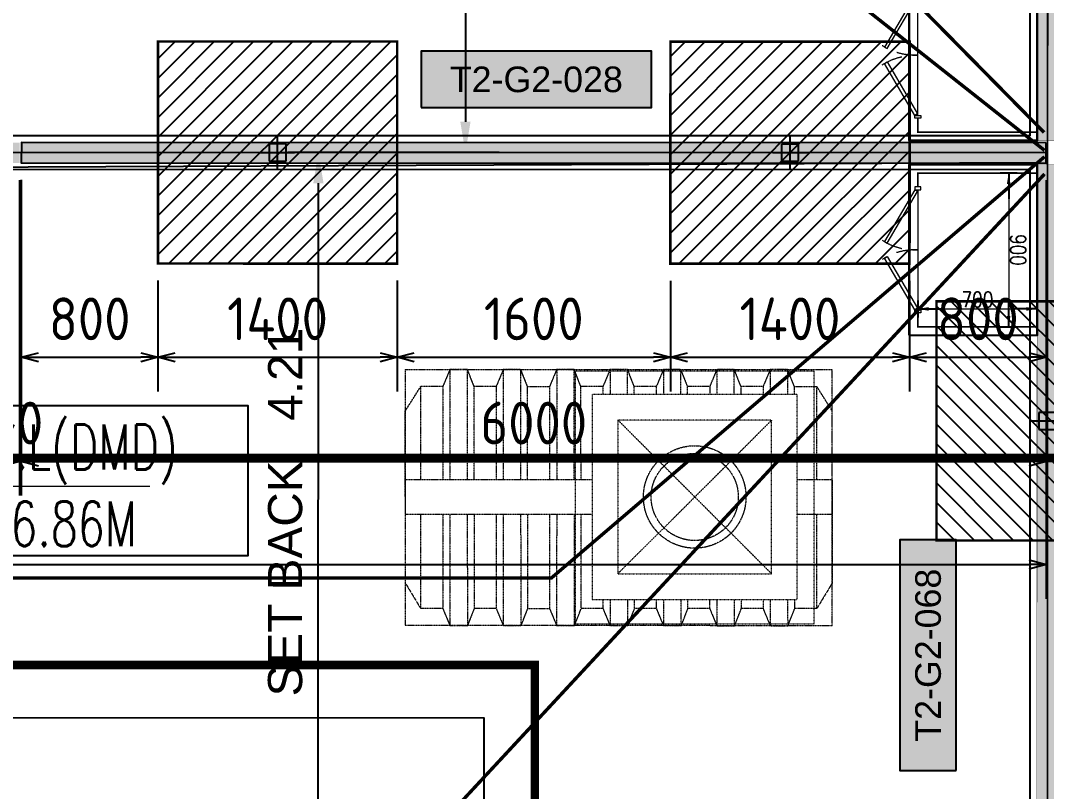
# Model space of a CAD drawing. Header units: centimetres. Extents: x -6122352 to 6876996, y -1694241 to 2592194.
# Drawn here: x 170623 to 176629, y -45920 to -41406 of the extents above; entities that cross this region are included whole.
import ezdxf
from ezdxf.enums import TextEntityAlignment as Align
from ezdxf.xclip import XClip

# ---------------------------------------------------------------- set-up
doc = ezdxf.new("R2010")
doc.units = ezdxf.units.CM
doc.header["$MEASUREMENT"] = 0
doc.header["$XCLIPFRAME"] = 2
doc.header["$PDMODE"] = 66
doc.header["$PDSIZE"] = 100
for name, pattern in [('CENTER', [2, 1.25, -0.25, 0.25, -0.25]), ('DU23023_KAA_00_XX_M2_TR_KPTB_0024$0$DU23023_KAA_00_XX_M2_TR_XRBS_0024$0$PHANTOM2', [1.25, 0.625, -0.125, 0.125, -0.125, 0.125, -0.125]), ('HIDDEN', [0.375, 0.25, -0.125]), ('LTH-4G-M-XR-GROUND FLOOR PLAN$0$HIDDEN2', [0.1875, 0.125, -0.0625]), ('XR-AR-END-SETTING OUT PLAN$0$23261-XR-AR-SI-GF$0$HIDDEN', [0.375, 0.25, -0.125])]:
    doc.linetypes.add(name, pattern=pattern)
doc.layers.get('Defpoints').update_dxf_attribs({"color": 255, "linetype": 'CENTER'})
for name, color, linetype in [('00-MI-DIM', 7, 'Continuous'), ('23585-XR-AR-BOUNDARY WALLS AND SETBACKS$0$setback', 7, 'XR-AR-END-SETTING OUT PLAN$0$23261-XR-AR-SI-GF$0$HIDDEN'), ('@MI-FOOTINGS', 7, 'Continuous'), ('@MI-MEP', 7, 'Continuous'), ('@MI-REF LAYER', 7, 'Continuous'), ('@MI-TYPE-02', 6, 'Continuous'), ('B_TH_4', 7, 'Continuous'), ('CTECH-Text 2.5mm', 2, 'Continuous'), ('PANEL-TAGS', 7, 'Continuous'), ('VD-WS-TEXT', 8, 'Continuous'), ('VD-WS-WATER TANK', 7, 'Continuous'), ('XR-AR-END-SETTING OUT PLAN$0$23585-XR-AR-END-GROUND FLOOR$0$A-Flor-Strs', 1, 'Continuous'), ('XREF1$0$S-LEVELS', 2, 'Continuous'), ('XREF1$0$TYPICAL NEW PROFILE', 3, 'Continuous')]:
    doc.layers.add(name, color=color, linetype=linetype)
doc.layers.add('08-Compound Wall-2', color=6, linetype='Continuous', lineweight=25, true_color=0xff00ff)
doc.layers.add('23585-XR-AR-DAMAC PLOT LIMITS$0$1-End units', color=7, linetype='Continuous', lineweight=5, true_color=0xf8991e)
for name, color, linetype, lineweight in [('23585-XR-AR-102-8P-GF$0$A-FLOR-XREF', 8, 'Continuous', 9), ('A-ANNO-TEXT', 3, 'Continuous', 25), ('LTH-4G-M-XR-GROUND FLOOR PLAN$0$1717 X Water Tank Location_5B$0$00 Line 2', 6, 'Continuous', 13), ('XREF1$0$36-TAGLVL', 23, 'Continuous', 9), ('ZAT_WALL PANEL', 3, 'Continuous', 30)]:
    doc.layers.add(name, color=color, linetype=linetype, lineweight=lineweight)
doc.layers.add('LTH-4G-M-XR-GROUND FLOOR PLAN$0$PDF_Geometry', color=7, linetype='Continuous', true_color=0xcccccc)
doc.styles.add('DIMTEXT', font='romans.shx', dxfattribs={"width": 0.8})
doc.styles.add('PANELTAG_STYLE', font='arial.ttf')
doc.styles.add('Schueco-BEMSTIL', font='isocpeur.ttf', dxfattribs={"width": 0.9})
doc.styles.get("Standard").update_dxf_attribs({"font": 'arial.ttf'})
doc.styles.add('XREF1$0$DLT_TEXT', font='romans.shx', dxfattribs={"width": 0.7})
doc.dimstyles.new('DIM-25', dxfattribs={"dimscale": 25, "dimtxt": 2.5, "dimasz": 2.5, "dimexe": 1.25, "dimexo": 0.625, "dimgap": 1, "dimtad": 1, "dimdec": 0, "dimdsep": 46, "dimtxsty": 'DIMTEXT', "dimblk": 'AROW', "dimcen": 2.5, "dimse1": 1, "dimse2": 1, "dimclrd": 1, "dimclre": 1, "dimclrt": 2, "dimadec": 0, "dimazin": 0, "dimtfac": 1, "dimtdec": 0, "dimtmove": 0, "dimatfit": 3, "dimfxl": 1, "dimarcsym": 0})
doc.dimstyles.new('MI- JWC-TXT-2.5 MM', dxfattribs={"dimscale": 1.5, "dimtxt": 2.5, "dimasz": 1, "dimexe": 2, "dimexo": 1, "dimgap": 1, "dimtad": 1, "dimdec": 0, "dimdsep": 46, "dimtxsty": 'Schueco-BEMSTIL', "dimblk": 'OPEN30', "dimcen": 0, "dimdle": 2, "dimclrd": 140, "dimclre": 8, "dimclrt": 40, "dimadec": 0, "dimazin": 2, "dimtfac": 1, "dimtdec": 0, "dimtix": 1, "dimtmove": 2, "dimatfit": 3, "dimldrblk": 'OPEN', "dimfxl": 2, "dimlwd": -1, "dimlwe": -1, "dimarcsym": 0})
doc.dimstyles.get("Standard").update_dxf_attribs({"dimtxt": 5, "dimasz": 0.5, "dimexe": 0.18, "dimexo": 0.0625, "dimgap": 0.09, "dimtad": 0, "dimtih": 1, "dimtoh": 1, "dimdec": 0, "dimzin": 0, "dimdsep": 46, "dimtxsty": 'Standard', "dimcen": 0.09, "dimadec": 0, "dimazin": 0, "dimtfac": 1, "dimtdec": 0, "dimtofl": 0, "dimtmove": 0, "dimatfit": 3, "dimfxl": 1, "dimtolj": 1, "dimtzin": 0, "dimarcsym": 0})

# ---------------------------------------------------------------- blocks, each defined once
blk = doc.blocks.new('23585-XR-AR-BOUNDARY WALLS AND SETBACKS')
at = {"layer": '08-Compound Wall-2'}
for points in [[(496495.9734, 2768983.7862), (496513.5951, 2768967.6405), (496519.6428, 2768974.2409), (496523.6964, 2768978.6647), (496527.7498, 2768983.0883), (496531.8032, 2768987.5121), (496535.8566, 2768991.9359), (496541.9703, 2768998.6082), (496524.3488, 2769014.7543)], [(496559.7392, 2768982.3271), (496542.1178, 2768998.4731), (496536.004, 2768991.8007), (496531.9506, 2768987.3769), (496527.8972, 2768982.9531), (496523.8438, 2768978.5295), (496519.7902, 2768974.1057), (496513.7425, 2768967.5054), (496531.3636, 2768951.3588)]]:
    blk.add_lwpolyline(points, dxfattribs=at)
at = {"layer": '23585-XR-AR-BOUNDARY WALLS AND SETBACKS$0$setback', "ltscale": 40, "const_width": 0.05}
blk.add_lwpolyline([(496556.6741, 2768981.2023), (496542.2968, 2768994.3758), (496538.1422, 2768989.8416), (496534.0888, 2768985.4178), (496530.0354, 2768980.994), (496525.982, 2768976.5704), (496521.9283, 2768972.1465), (496517.7722, 2768967.6106), (496532.1493, 2768954.4366), (496536.3058, 2768958.9729), (496540.3592, 2768963.3966), (496544.4126, 2768967.8204), (496548.466, 2768972.2442), (496552.5194, 2768976.668)], close=True, dxfattribs=at)
blk = doc.blocks.new('A$C9d9485f6')
at = {"layer": 'A-ANNO-TEXT', "rotation": 312.4881850805905}
blk.add_blockref('23585-XR-AR-BOUNDARY WALLS AND SETBACKS', (-2377088.5348, -1504219.2521), dxfattribs=at)
blk = doc.blocks.new('23585-XR-AR-DAMAC PLOT LIMITS')
at = {"layer": '23585-XR-AR-DAMAC PLOT LIMITS$0$1-End units', "color": 251, "true_color": 0x636466}
for points in [[(496535.9303, 2768991.8683), (496518.2353, 2769008.0819), (496524.4167, 2769014.8283), (496542.1119, 2768998.6147)], [(496535.9303, 2768991.8683), (496542.1119, 2768998.6147), (496559.8069, 2768982.4009), (496553.6253, 2768975.6547)]]:
    blk.add_lwpolyline(points, close=True, dxfattribs=at)
blk = doc.blocks.new('A$Cf093b529')
at = {"layer": 'A-ANNO-TEXT'}
blk.add_blockref('23585-XR-AR-DAMAC PLOT LIMITS', (-495391.9901, -2768603.4419), dxfattribs=at)
blk = doc.blocks.new('XR-AR-END-SETTING OUT PLAN')
at = {"layer": 'XR-AR-END-SETTING OUT PLAN$0$23585-XR-AR-END-GROUND FLOOR$0$A-Flor-Strs', "color": 8}
for points in [[(3000.1, 19773.3), (3000.1, 20973.3), (9090, 20973.2)], [(3300.1, 19773.3), (3300.1, 20673.3), (9090, 20673.3)]]:
    blk.add_lwpolyline(points, dxfattribs=at)
blk = doc.blocks.new('END UNIT')
at = {"xscale": 0.001, "yscale": 0.001, "zscale": 0.001}
blk.add_blockref('XR-AR-END-SETTING OUT PLAN', (-9.1502, 0), dxfattribs=at)
blk = doc.blocks.new('TH_4')
at = {"xscale": -1}
blk.add_blockref('END UNIT', (495826.3054, 2769130.5141), dxfattribs=at)
blk = doc.blocks.new('A$C780da55d')
at = {"layer": 'B_TH_4', "xscale": 1.000039159572381, "yscale": 1.000039159572381, "zscale": 1.000039159572381}
blk.add_blockref('TH_4', (-495814.0705, -2769239.3021), dxfattribs=at)
blk = doc.blocks.new('23585-XR-AR-MALDIVE-2$0$TH_4')
blk.add_blockref('A$C780da55d', (495794.6554, 2769130.8641))
blk = doc.blocks.new('AROW')
at = {"color": 1, "ltscale": 100}
for p, q in [((0, 0), (-3, 0)), ((0, -1), (0, 1))]:
    blk.add_line(p, q, dxfattribs=at)
blk.add_solid([(-1.28, 0.21), (-1.28, -0.21), (0, 0)], dxfattribs=at)
blk = doc.blocks.new('*D399')
at = {"layer": 'CTECH-Text 2.5mm', "color": 8, "lineweight": -2, "ltscale": 10, "transparency": 16777216}
blk.add_line((0.1, -0.1674), (0.9, -0.1674), dxfattribs=at)
at = {"layer": 'Defpoints', "color": 0, "ltscale": 10, "transparency": 16777216}
for p in [(0.05, 0), (0.95, 0), (0.95, -0.1674)]:
    blk.add_point(p, dxfattribs=at)
at = {"layer": 'CTECH-Text 2.5mm', "color": 8, "lineweight": -2, "ltscale": 10, "transparency": 16777216, "xscale": 0.05, "yscale": 0.05, "zscale": 0.05, "rotation": 180}
blk.add_blockref('AROW', (0.05, -0.1674), dxfattribs=at)
at = {"layer": 'CTECH-Text 2.5mm', "color": 8, "lineweight": -2, "ltscale": 10, "transparency": 16777216, "xscale": 0.05, "yscale": 0.05, "zscale": 0.05}
blk.add_blockref('AROW', (0.95, -0.1674), dxfattribs=at)
at = {"layer": 'CTECH-Text 2.5mm', "color": 8, "ltscale": 10, "transparency": 16777216, "insert": (0.5, -0.1124), "char_height": 0.09, "attachment_point": 5, "style": 'DIMTEXT'}
blk.add_mtext('900', dxfattribs=at)
blk = doc.blocks.new('*D400')
at = {"layer": 'CTECH-Text 2.5mm', "color": 8, "lineweight": -2, "ltscale": 10, "transparency": 16777216}
blk.add_line((0.8453, -0.65), (0.8453, -0.05), dxfattribs=at)
at = {"layer": 'Defpoints', "color": 0, "ltscale": 10, "transparency": 16777216}
for p in [(0.8453, 0), (0.95, 0), (0.95, -0.7)]:
    blk.add_point(p, dxfattribs=at)
at = {"layer": 'CTECH-Text 2.5mm', "color": 8, "lineweight": -2, "ltscale": 10, "transparency": 16777216, "xscale": 0.05, "yscale": 0.05, "zscale": 0.05}
for p, rotation in [((0.8453, 0), 90), ((0.8453, -0.7), 270)]:
    blk.add_blockref('AROW', p, dxfattribs=dict(at, rotation=rotation))
at = {"layer": 'CTECH-Text 2.5mm', "color": 8, "ltscale": 10, "transparency": 16777216, "insert": (0.7903, -0.35), "char_height": 0.09, "attachment_point": 5, "rotation": 90, "style": 'DIMTEXT'}
blk.add_mtext('700', dxfattribs=at)
blk = doc.blocks.new('WATER TANK-5G')
at = {"layer": 'VD-WS-WATER TANK', "color": 8, "linetype": 'HIDDEN', "lineweight": 0}
for p, q in [((-1250, 750), (-1250, -750)), ((-1250, 750), (1250, 750)), ((1250, -750), (1250, 750)), ((-1250, 506.4), (-1159.5, 650)), ((-1030.3, 650.1), (-1159.5, 650)), ((-1030.3, 650.1), (-1159.5, 650)), ((-1159.5, 104.3), (-1159.5, 650)), ((-717.8, 650.4), (-847, 650.3)), ((-534.5, 650.3), (-405.3, 650.3)), ((-92.8, 650.3), (-222, 650)), ((219.7, 650.3), (90.5, 650.3)), ((532.2, 650.3), (403, 650.3)), ((844.7, 650.2), (715.5, 650)), ((1030.3, 650.1), (1159.5, 650)), ((1030.3, 650.1), (1159.5, 650)), ((1159.5, 104.3), (1159.5, 650)), ((1250, 506.4), (1159.5, 650)), ((-1250, 6.4), (-1250, 506.4)), ((1250, 6.4), (1250, 506.4)), ((1250, 6.4), (1250, 506.4)), ((-1250, 104.3), (-1250, -97.9)), ((1250, 104.3), (1250, -97.9)), ((-1250, 0), (-1250, -500)), ((1250, 0), (1250, -500)), ((1250, 0), (1250, -500)), ((-1159.5, -650), (-1159.5, -97.9)), ((1159.5, -649.4), (1159.5, -97.9)), ((-1250, -500), (-1159.5, -650)), ((1250, -500), (1159.5, -649.4)), ((-1030.2, -649.9), (-1159.5, -650)), ((-717.8, -649.6), (-844.7, -649.7)), ((-532.2, -649.7), (-405.3, -649.7)), ((-92.8, -649.7), (-219.7, -650)), ((219.7, -649.8), (92.8, -649.8)), ((532.2, -649.4), (405.3, -649.7)), ((532.3, -650), (532.2, -650)), ((844.7, -649), (717.8, -649.2)), ((1159.5, -649.4), (1030.3, -649.7)), ((1250, -750), (-1250, -750))]:
    blk.add_line(p, q, dxfattribs=at)
at = {"layer": 'VD-WS-WATER TANK', "color": 8, "linetype": 'HIDDEN', "lineweight": 0, "ltscale": 0.2}
for p, q in [((-5.4, 453.5), (894.6, -446.5)), ((894.6, 453.5), (-5.4, -446.5))]:
    blk.add_line(p, q, dxfattribs=at)
at = {"layer": 'VD-WS-WATER TANK', "color": 8, "linetype": 'HIDDEN', "lineweight": 0}
for points in [[(-885.4, 104.3), (-886.4, 750), (-988.6, 750), (-1030.3, 650.3), (-1030.3, 104.3)], [(-988.6, 750), (-988.6, 104.3)], [(-846, 104.3), (-847, 650.3), (-886.4, 750)], [(-572.9, 104.3), (-573.9, 750), (-676.1, 750), (-717.8, 650.3), (-717.8, 104.3)], [(-676.1, 750), (-676.1, 104.3)], [(-533.5, 104.3), (-534.5, 650.3), (-573.9, 750)], [(-260.4, 104.3), (-261.4, 750), (-363.6, 750), (-405.3, 650.3), (-405.3, 104.3)], [(-363.6, 750), (-363.6, 104.3)], [(-221, 104.3), (-222, 650.3), (-261.4, 750)], [(51.3, 603.5), (51.1, 750), (-51.1, 750), (-92.8, 650.3), (-92.8, 603.5)], [(-51.1, 750), (-51.1, 603.5)], [(90.6, 603.5), (90.5, 650.3), (51.1, 750)], [(363.8, 603.5), (363.6, 750), (261.4, 750), (219.7, 650.3), (219.7, 603.5)], [(261.4, 750), (261.4, 603.5)], [(403.1, 603.5), (403, 650.3), (363.6, 750)], [(676.3, 603.5), (676.1, 750), (573.9, 750), (532.2, 650.3), (532.2, 603.5)], [(573.9, 750), (573.9, 603.5)], [(715.6, 603.5), (715.5, 650.3), (676.1, 750)], [(988.8, 603.5), (988.6, 750), (886.4, 750), (844.7, 650.3), (844.7, 603.5)], [(886.4, 750), (886.4, 603.5)], [(1028.1, 603.5), (1028, 650.3), (988.6, 750)], [(-155.4, 104.3), (-1250, 104.3), (-1250, -97.9), (-155.4, -97.9)], [(1044.6, -97.9), (1250, -97.9), (1250, 104.3), (1044.6, 104.3)], [(-1030.3, -97.9), (-1030.3, -649.7), (-988.6, -750), (-884.1, -750), (-844.7, -649.7), (-845.6, -97.9)], [(-988.6, -97.9), (-988.6, -750)], [(-884.1, -750), (-885.1, -97.9)], [(-717.8, -97.9), (-717.8, -649.7), (-676.1, -750), (-571.6, -750), (-532.2, -649.7), (-533.1, -97.9)], [(-676.1, -97.9), (-676.1, -750)], [(-571.6, -750), (-572.6, -97.9)], [(-405.3, -97.9), (-405.3, -649.7), (-363.6, -750), (-259.1, -750), (-219.7, -649.7), (-220.6, -97.9)], [(-363.6, -97.9), (-363.6, -750)], [(-259.1, -750), (-260.1, -97.9)], [(-92.8, -596.5), (-92.8, -649.7), (-51.1, -750), (53.4, -750), (92.8, -649.7), (92.8, -596.5)], [(-51.1, -596.5), (-51.1, -750)], [(53.4, -750), (53.2, -596.5)], [(219.7, -596.5), (219.7, -649.7), (261.4, -750), (365.9, -750), (405.3, -649.7), (405.3, -596.5)], [(261.4, -596.5), (261.4, -750)], [(365.9, -750), (365.7, -596.5)], [(532.2, -596.5), (532.2, -649.7), (573.9, -750), (678.4, -750), (717.8, -649.7), (717.8, -596.5)], [(573.9, -596.5), (573.9, -750)], [(678.4, -750), (678.2, -596.5)], [(844.7, -596.5), (844.7, -649.7), (886.4, -750), (990.9, -750), (1030.3, -649.7), (1030.2, -596.5)], [(886.4, -596.5), (886.4, -750)], [(990.9, -750), (990.6, -596.5)]]:
    blk.add_lwpolyline(points, dxfattribs=at)
at = {"layer": 'VD-WS-WATER TANK', "color": 8, "linetype": 'HIDDEN', "lineweight": 0, "ltscale": 0.2}
for points in [[(-255.4, -739.7), (1144.6, -739.7), (1144.6, 740.3), (-255.4, 740.3)], [(-155.4, -596.5), (1044.6, -596.5), (1044.6, 603.5), (-155.4, 603.5)], [(-5.4, -446.5), (894.6, -446.5), (894.6, 453.5), (-5.4, 453.5)]]:
    blk.add_lwpolyline(points, close=True, dxfattribs=at)
at = {"layer": 'VD-WS-WATER TANK', "color": 8, "linetype": 'HIDDEN', "lineweight": 0}
for radius in [300, 255]:
    blk.add_circle((444.6, 3.5), radius, dxfattribs=at)
blk = doc.blocks.new('XREF1$0$LVL  ATTR')
at = {"color": 7}
blk.add_wipeout([(-0.3373, 0.3835), (1.8973, 0.3835), (1.8973, -0.4505), (-0.3373, -0.4505)], dxfattribs=at)
at = {"layer": 'XREF1$0$36-TAGLVL', "extrusion": (-4.88814e-07, 1.40652e-17, 1)}
h = blk.add_hatch(color=252, dxfattribs=at)
h.paths.add_polyline_path([(-0.0654, 0.1563, 0.414214), (-0.2216, 0), (-0.0654, 0)])
h.paths.add_polyline_path([(0.0909, 0), (-0.0654, 0), (-0.0654, -0.1562, 0.414214)])
for p, q in [((-0.0654, -0.2604), (-0.0654, 0.2604)), ((1.3511, 0, 0), (-0.3253, 0, 0))]:
    blk.add_line(p, q, dxfattribs=at)
blk.add_circle((-0.0654, 0, 0), 0.1562, dxfattribs=at)
at = {"layer": 'XREF1$0$S-LEVELS', "color": 1}
blk.add_lwpolyline([(-0.3373, 0.3835), (1.8973, 0.3835), (1.8973, -0.4505), (-0.3373, -0.4505)], close=True, dxfattribs=at)
at = {"layer": 'XREF1$0$TYPICAL NEW PROFILE', "color": 3, "style": 'XREF1$0$DLT_TEXT', "width": 0.7}
for tag, p in [('+0.00M', (0.2413, 0.0671, -0.0001)), ('S.S.L', (0.2413, -0.3453, -0.0001))]:
    blk.add_attdef(tag, p, '', height=0.25, dxfattribs=at)
blk = doc.blocks.new('*D684')
at = {"color": 0, "lineweight": -2, "transparency": 16777216}
for p, q in [((494320.8801, 2767883.0839), (494321.2581, 2767883.0839)), ((494321.0781, 2767879.0338), (494321.0781, 2767882.9039)), ((494320.7302, 2767878.8538), (494321.2581, 2767878.8538))]:
    blk.add_line(p, q, dxfattribs=at)
at = {"color": 0, "transparency": 16777216}
for points in [[(494321.0481, 2767882.9039), (494321.1081, 2767882.9039), (494321.0781, 2767883.0839)], [(494321.0481, 2767879.0338), (494321.1081, 2767879.0338), (494321.0781, 2767878.8538)]]:
    blk.add_solid(points, dxfattribs=at)
at = {"layer": 'Defpoints', "color": 0, "transparency": 16777216}
for p in [(494320.8176, 2767883.0839), (494321.0781, 2767883.0839), (494320.6677, 2767878.8538)]:
    blk.add_point(p, dxfattribs=at)
at = {"color": 0, "transparency": 16777216, "insert": (494320.8846, 2767880.9688), "char_height": 0.2, "attachment_point": 5, "rotation": 90}
blk.add_mtext('\\A1;SET BACK   4.23', dxfattribs=at)
blk = doc.blocks.new('*D748')
at = {"color": 0, "lineweight": -2, "transparency": 16777216}
for p, q in [((494356.7589, 2767883.0844), (494355.5229, 2767883.0844)), ((494355.7029, 2767879.0524), (494355.7029, 2767882.9044)), ((494355.8555, 2767878.8724), (494355.5229, 2767878.8724))]:
    blk.add_line(p, q, dxfattribs=at)
at = {"color": 0, "transparency": 16777216}
for points in [[(494355.6729, 2767882.9044), (494355.7329, 2767882.9044), (494355.7029, 2767883.0844)], [(494355.6729, 2767879.0524), (494355.7329, 2767879.0524), (494355.7029, 2767878.8724)]]:
    blk.add_solid(points, dxfattribs=at)
at = {"layer": 'Defpoints', "color": 0, "transparency": 16777216}
for p in [(494355.7029, 2767883.0844), (494356.8214, 2767883.0844), (494355.918, 2767878.8724)]:
    blk.add_point(p, dxfattribs=at)
at = {"color": 0, "transparency": 16777216, "insert": (494355.5095, 2767880.9784), "char_height": 0.2, "attachment_point": 5, "rotation": 90}
blk.add_mtext('\\A1;SET BACK   4.21', dxfattribs=at)
blk = doc.blocks.new('T2-FOOTING PLAN')
at = {"layer": '@MI-FOOTINGS', "transparency": 33554679}
h = blk.add_hatch(dxfattribs=at)
h.set_pattern_fill('ANSI31', color=8, scale=650)
h.paths.add_polyline_path([(-700, 650), (700, 650), (700, -650), (-700, -650)])
at = {"layer": '@MI-FOOTINGS', "color": 160, "true_color": 0x3340f0, "const_width": 15}
blk.add_lwpolyline([(-700, 650), (700, 650), (700, -650), (-700, -650)], close=True, dxfattribs=at)
at = {"layer": '@MI-FOOTINGS', "color": 30}
blk.add_point((0, 0), dxfattribs=at)
blk = doc.blocks.new('T2-PARTITION WALL')
at = {"layer": '@MI-TYPE-02'}
h = blk.add_hatch(color=256, dxfattribs=at)
h.dxf.hatch_style = 1
h.paths.add_polyline_path([(-71, -42098.6), (-68.9, -48000.4), (51.1, -48000.4), (49, -42098.6)])
h.paths.add_polyline_path([(-68.9, -36088.6), (-71, -42088.6), (49, -42088.6), (51.1, -36088.6)])
h.paths.add_polyline_path([(-66.8, -30078.6), (-68.9, -36078.6), (51.1, -36078.6), (53.2, -30078.6)])
h.paths.add_polyline_path([(-64.6, -24068.6), (-66.8, -30068.6), (53.2, -30068.6), (55.4, -24068.6)])
h.paths.add_polyline_path([(-64.6, -23929), (-63.5, -17929), (56.5, -17929.1), (55.4, -23929.1)])
h.paths.add_polyline_path([(-63.5, -17919), (-62.4, -11919), (57.6, -11919.1), (56.5, -17919.1)])
h.paths.add_polyline_path([(-62.4, -11909), (-61.4, -5909), (58.6, -5909.1), (57.6, -11909.1)])
h.paths.add_polyline_path([(-61.4, -5899), (-60, 0), (60, 0), (58.6, -5899.1)])
at = {"layer": '@MI-TYPE-02', "const_width": 2.5}
for points in [[(-64.6, -23929), (-63.5, -17929), (56.5, -17929.1), (55.4, -23929.1)], [(-64.6, -24068.6), (-66.8, -30068.6), (53.2, -30068.6), (55.4, -24068.6)]]:
    blk.add_lwpolyline(points, close=True, dxfattribs=at)
at = {"layer": '@MI-FOOTINGS', "rotation": 89.98973417812736}
blk.add_blockref('T2-FOOTING PLAN', (-3.8, -25568.6), dxfattribs=at)
blk = doc.blocks.new('_Open30')
at = {"color": 0, "linetype": 'ByBlock', "lineweight": -2}
for p, q in [((-1, 0.268), (0, 0)), ((0, 0), (-1, -0.268)), ((0, 0), (-1, 0))]:
    blk.add_line(p, q, dxfattribs=at)
blk = doc.blocks.new('*D1113')
at = {"layer": '@MI-TYPE-02', "color": 8, "transparency": 16777216}
for p, q in [((125320, -77600.6), (125320, -79447.9)), ((125330, -77599.4), (125330, -79447.9))]:
    blk.add_line(p, q, dxfattribs=at)
at = {"layer": '@MI-TYPE-02', "color": 140, "transparency": 16777216}
for p, q in [((125220, -79247.9), (125120, -79247.9)), ((125320, -79247.9), (125330, -79247.9)), ((125430, -79247.9), (125530, -79247.9))]:
    blk.add_line(p, q, dxfattribs=at)
at = {"layer": 'Defpoints', "color": 0, "transparency": 16777216}
for p in [(125320, -77500.6), (125330, -77499.4), (125330, -79247.9)]:
    blk.add_point(p, dxfattribs=at)
at = {"layer": '@MI-TYPE-02', "color": 140, "transparency": 16777216, "xscale": 100, "yscale": 100, "zscale": 100}
blk.add_blockref('_Open30', (125320, -79247.9), dxfattribs=at)
at = {"layer": '@MI-TYPE-02', "color": 140, "transparency": 16777216, "xscale": 100, "yscale": 100, "zscale": 100, "rotation": 180}
blk.add_blockref('_Open30', (125330, -79247.9), dxfattribs=at)
at = {"layer": '@MI-TYPE-02', "color": 40, "transparency": 16777216, "insert": (125325, -79022.9), "char_height": 250, "attachment_point": 5, "style": 'Schueco-BEMSTIL'}
blk.add_mtext('10', dxfattribs=at)
blk = doc.blocks.new('_Open')
at = {"color": 0, "linetype": 'ByBlock', "lineweight": -2}
for p, q in [((-1, 0.2), (0, 0)), ((-1, -0.2), (0, 0)), ((0, 0), (-1, 0))]:
    blk.add_line(p, q, dxfattribs=at)
blk = doc.blocks.new('*D1114')
at = {"layer": '@MI-TYPE-02', "color": 8, "transparency": 16777216}
for p, q in [((125330, -77599.4), (125330, -79447.9)), ((131330, -77601.6), (131330, -79447.9))]:
    blk.add_line(p, q, dxfattribs=at)
at = {"layer": '@MI-TYPE-02', "color": 140, "transparency": 16777216}
blk.add_line((125430, -79247.9), (131230, -79247.9), dxfattribs=at)
at = {"layer": 'Defpoints', "color": 0, "transparency": 16777216}
for p in [(125330, -77499.4), (131330, -77501.6), (131330, -79247.9)]:
    blk.add_point(p, dxfattribs=at)
at = {"layer": '@MI-TYPE-02', "color": 140, "transparency": 16777216, "xscale": 100, "yscale": 100, "zscale": 100, "rotation": 180}
blk.add_blockref('_Open30', (125330, -79247.9), dxfattribs=at)
at = {"layer": '@MI-TYPE-02', "color": 140, "transparency": 16777216, "xscale": 100, "yscale": 100, "zscale": 100}
blk.add_blockref('_Open30', (131330, -79247.9), dxfattribs=at)
at = {"layer": '@MI-TYPE-02', "color": 40, "transparency": 16777216, "insert": (128330, -79022.9), "char_height": 250, "attachment_point": 5, "style": 'Schueco-BEMSTIL'}
blk.add_mtext('6000', dxfattribs=at)
blk = doc.blocks.new('*D1100')
at = {"layer": '@MI-TYPE-02', "color": 8, "transparency": 16777216}
for p, q in [((125330, -77599.4), (125330, -78837.9)), ((126130.1, -78188.9), (126130.1, -78837.9))]:
    blk.add_line(p, q, dxfattribs=at)
at = {"layer": '@MI-TYPE-02', "color": 140, "transparency": 16777216}
blk.add_line((125430, -78637.9), (126030.1, -78637.9), dxfattribs=at)
at = {"layer": 'Defpoints', "color": 0, "transparency": 16777216}
for p in [(125330, -77499.4), (126130.1, -78088.9), (126130.1, -78637.9)]:
    blk.add_point(p, dxfattribs=at)
at = {"layer": '@MI-TYPE-02', "color": 140, "transparency": 16777216, "xscale": 100, "yscale": 100, "zscale": 100, "rotation": 180}
blk.add_blockref('_Open30', (125330, -78637.9), dxfattribs=at)
at = {"layer": '@MI-TYPE-02', "color": 140, "transparency": 16777216, "xscale": 100, "yscale": 100, "zscale": 100}
blk.add_blockref('_Open30', (126130.1, -78637.9), dxfattribs=at)
at = {"layer": '@MI-TYPE-02', "color": 40, "transparency": 16777216, "insert": (125730.1, -78412.9), "char_height": 250, "attachment_point": 5, "style": 'Schueco-BEMSTIL'}
blk.add_mtext('800', dxfattribs=at)
blk = doc.blocks.new('*D1131')
at = {"layer": '@MI-TYPE-02', "color": 8, "transparency": 16777216}
for p, q in [((36964.9, -755.9), (36964.9, -1404.9)), ((38364.9, -756.2), (38364.9, -1404.9))]:
    blk.add_line(p, q, dxfattribs=at)
at = {"layer": '@MI-TYPE-02', "color": 140, "transparency": 16777216}
blk.add_line((37064.9, -1204.9), (38264.9, -1204.9), dxfattribs=at)
at = {"layer": 'Defpoints', "color": 0, "transparency": 16777216}
for p in [(36964.9, -655.9), (38364.9, -656.2), (38364.9, -1204.9)]:
    blk.add_point(p, dxfattribs=at)
at = {"layer": '@MI-TYPE-02', "color": 140, "transparency": 16777216, "xscale": 100, "yscale": 100, "zscale": 100, "rotation": 180}
blk.add_blockref('_Open30', (36964.9, -1204.9), dxfattribs=at)
at = {"layer": '@MI-TYPE-02', "color": 140, "transparency": 16777216, "xscale": 100, "yscale": 100, "zscale": 100}
blk.add_blockref('_Open30', (38364.9, -1204.9), dxfattribs=at)
at = {"layer": '@MI-TYPE-02', "color": 40, "transparency": 16777216, "insert": (37664.9, -979.9), "char_height": 250, "attachment_point": 5, "style": 'Schueco-BEMSTIL'}
blk.add_mtext('1400', dxfattribs=at)
blk = doc.blocks.new('*D1132')
at = {"layer": '@MI-TYPE-02', "color": 8, "transparency": 16777216}
for p, q in [((38364.9, -756.2), (38364.9, -1404.9)), ((39964.9, -756.5), (39964.9, -1404.9))]:
    blk.add_line(p, q, dxfattribs=at)
at = {"layer": '@MI-TYPE-02', "color": 140, "transparency": 16777216}
blk.add_line((38464.9, -1204.9), (39864.9, -1204.9), dxfattribs=at)
at = {"layer": 'Defpoints', "color": 0, "transparency": 16777216}
for p in [(38364.9, -656.2), (39964.9, -656.5), (39964.9, -1204.9)]:
    blk.add_point(p, dxfattribs=at)
at = {"layer": '@MI-TYPE-02', "color": 140, "transparency": 16777216, "xscale": 100, "yscale": 100, "zscale": 100, "rotation": 180}
blk.add_blockref('_Open30', (38364.9, -1204.9), dxfattribs=at)
at = {"layer": '@MI-TYPE-02', "color": 140, "transparency": 16777216, "xscale": 100, "yscale": 100, "zscale": 100}
blk.add_blockref('_Open30', (39964.9, -1204.9), dxfattribs=at)
at = {"layer": '@MI-TYPE-02', "color": 40, "transparency": 16777216, "insert": (39164.9, -979.9), "char_height": 250, "attachment_point": 5, "style": 'Schueco-BEMSTIL'}
blk.add_mtext('1600', dxfattribs=at)
blk = doc.blocks.new('*D1133')
at = {"layer": '@MI-TYPE-02', "color": 8, "transparency": 16777216}
for p, q in [((39964.9, -756.5), (39964.9, -1404.9)), ((41364.9, -756.7), (41364.9, -1404.9))]:
    blk.add_line(p, q, dxfattribs=at)
at = {"layer": '@MI-TYPE-02', "color": 140, "transparency": 16777216}
blk.add_line((40064.9, -1204.9), (41264.9, -1204.9), dxfattribs=at)
at = {"layer": 'Defpoints', "color": 0, "transparency": 16777216}
for p in [(39964.9, -656.5), (41364.9, -656.7), (41364.9, -1204.9)]:
    blk.add_point(p, dxfattribs=at)
at = {"layer": '@MI-TYPE-02', "color": 140, "transparency": 16777216, "xscale": 100, "yscale": 100, "zscale": 100, "rotation": 180}
blk.add_blockref('_Open30', (39964.9, -1204.9), dxfattribs=at)
at = {"layer": '@MI-TYPE-02', "color": 140, "transparency": 16777216, "xscale": 100, "yscale": 100, "zscale": 100}
blk.add_blockref('_Open30', (41364.9, -1204.9), dxfattribs=at)
at = {"layer": '@MI-TYPE-02', "color": 40, "transparency": 16777216, "insert": (40664.9, -979.9), "char_height": 250, "attachment_point": 5, "style": 'Schueco-BEMSTIL'}
blk.add_mtext('1400', dxfattribs=at)
blk = doc.blocks.new('*D1134')
at = {"layer": '@MI-TYPE-02', "color": 8, "transparency": 16777216}
for p, q in [((42164.7, -168.7), (42164.7, -1404.9)), ((41364.9, -756.7), (41364.9, -1404.9))]:
    blk.add_line(p, q, dxfattribs=at)
at = {"layer": '@MI-TYPE-02', "color": 140, "transparency": 16777216}
blk.add_line((41464.9, -1204.9), (42064.7, -1204.9), dxfattribs=at)
at = {"layer": 'Defpoints', "color": 0, "transparency": 16777216}
for p in [(42164.7, -68.7), (41364.9, -656.7), (42164.7, -1204.9)]:
    blk.add_point(p, dxfattribs=at)
at = {"layer": '@MI-TYPE-02', "color": 140, "transparency": 16777216, "xscale": 100, "yscale": 100, "zscale": 100, "rotation": 180}
blk.add_blockref('_Open30', (41364.9, -1204.9), dxfattribs=at)
at = {"layer": '@MI-TYPE-02', "color": 140, "transparency": 16777216, "xscale": 100, "yscale": 100, "zscale": 100}
blk.add_blockref('_Open30', (42164.7, -1204.9), dxfattribs=at)
at = {"layer": '@MI-TYPE-02', "color": 40, "transparency": 16777216, "insert": (41764.8, -979.9), "char_height": 250, "attachment_point": 5, "style": 'Schueco-BEMSTIL'}
blk.add_mtext('800', dxfattribs=at)
blk = doc.blocks.new('*D1101')
at = {"layer": '@MI-TYPE-02', "color": 8, "transparency": 16777216}
for p, q in [((89165.2, -77593), (89165.2, -80051.4)), ((131330.2, -77601.6), (131330.2, -80051.4))]:
    blk.add_line(p, q, dxfattribs=at)
at = {"layer": '@MI-TYPE-02', "color": 140, "transparency": 16777216}
blk.add_line((89265.2, -79851.4), (131230.2, -79851.4), dxfattribs=at)
at = {"layer": 'Defpoints', "color": 0, "transparency": 16777216}
for p in [(89165.2, -77493), (131330.2, -77501.6), (131330.2, -79851.4)]:
    blk.add_point(p, dxfattribs=at)
at = {"layer": '@MI-TYPE-02', "color": 140, "transparency": 16777216, "xscale": 100, "yscale": 100, "zscale": 100, "rotation": 180}
blk.add_blockref('_Open30', (89165.2, -79851.4), dxfattribs=at)
at = {"layer": '@MI-TYPE-02', "color": 140, "transparency": 16777216, "xscale": 100, "yscale": 100, "zscale": 100}
blk.add_blockref('_Open30', (131330.2, -79851.4), dxfattribs=at)
at = {"layer": '@MI-TYPE-02', "color": 40, "transparency": 16777216, "insert": (110247.7, -79626.4), "char_height": 250, "attachment_point": 5, "style": 'Schueco-BEMSTIL'}
blk.add_mtext('42165', dxfattribs=at)
blk = doc.blocks.new('PANELTAG')
at = {"layer": 'PANEL-TAGS', "color": 1}
blk.add_lwpolyline([(-13.5, -3.3), (13.5, -3.3), (13.5, 3.3), (-13.5, 3.3)], close=True, dxfattribs=at)
at = {"layer": 'PANEL-TAGS', "color": 40, "true_color": 0xffd700}
blk.add_solid([(-13.5, -3.3), (13.5, -3.3), (-13.5, 3.3), (13.5, 3.3)], dxfattribs=at)
at = {"layer": 'PANEL-TAGS', "color": 5, "style": 'PANELTAG_STYLE'}
blk.add_attdef('TAGNO', text='', height=3, dxfattribs=at).set_placement((0, 0), align=Align.CENTER)
blk = doc.blocks.new('A$C105233b1')
at = {"layer": 'LTH-4G-M-XR-GROUND FLOOR PLAN$0$1717 X Water Tank Location_5B$0$00 Line 2', "color": 8, "linetype": 'Continuous'}
blk.add_lwpolyline([(0.8683, -0.7, 0.01, 0.01, 0), (0.95, -0.7, 0.01, 0.01, 0), (0.95, 0, 0.01, 0.01, 0), (0.05, 0, 0.01, 0.01, 0), (0.05, -0.7, 0.01, 0.01, 0), (0.1308, -0.7, 0, 0, 0)], format="xyseb", dxfattribs=at)
at = {"layer": 'LTH-4G-M-XR-GROUND FLOOR PLAN$0$PDF_Geometry', "color": 8, "lineweight": 5}
for points in [[(0.148, -0.7172), (0.148, -0.6812), (0.1308, -0.6812), (0.1308, -0.7172)], [(0.4512, -0.8952), (0.4606, -0.8796), (0.1574, -0.7016), (0.148, -0.7172)], [(0.548, -0.8952), (0.5386, -0.8796), (0.8418, -0.7016), (0.8512, -0.7172)], [(0.8512, -0.7172), (0.8512, -0.6812), (0.8683, -0.6812), (0.8683, -0.7172)]]:
    blk.add_lwpolyline(points, close=True, dxfattribs=at)
blk.add_lwpolyline([(0.148, -0.7), (0.8512, -0.7)], dxfattribs=at)
at = {"layer": 'LTH-4G-M-XR-GROUND FLOOR PLAN$0$PDF_Geometry', "color": 8, "linetype": 'LTH-4G-M-XR-GROUND FLOOR PLAN$0$HIDDEN2', "lineweight": 5}
for centre, start, end in [((0.148, -0.7172), 327.14098, 2.80241), ((0.8512, -0.7172), 177.19816, 212.8596)]:
    blk.add_arc(centre, 0.3516, start, end, dxfattribs=at)
at = {"layer": 'ZAT_WALL PANEL', "color": 1}
blk.add_lwpolyline([(1, -0.75), (1, 0), (0, 0), (0, -0.75), (1, -0.75)], dxfattribs=at)
at = {"layer": 'CTECH-Text 2.5mm', "color": 8, "ltscale": 10}
dim = blk.add_linear_dim(base=(0.95, -0.1674), p1=(0.05, 0), p2=(0.95, 0), dimstyle='DIM-25', override={"dimscale": 1, "dimtxt": 0.09, "dimasz": 0.05, "dimgap": 0.01, "dimlfac": 1000, "dimclrd": 8, "dimclre": 8, "dimclrt": 8}, dxfattribs=at)
dim.commit()
dim.dimension.update_dxf_attribs({"geometry": '*D399', "text_midpoint": (0.5, -0.1124)})
dim = blk.add_linear_dim(base=(0.8453, 0), p1=(0.95, -0.7), p2=(0.95, 0), angle=90, dimstyle='DIM-25', override={"dimscale": 1, "dimtxt": 0.09, "dimasz": 0.05, "dimgap": 0.01, "dimlfac": 1000, "dimclrd": 8, "dimclre": 8, "dimclrt": 8}, dxfattribs=at)
dim.commit()
dim.dimension.update_dxf_attribs({"geometry": '*D400', "text_midpoint": (0.7903, -0.35)})
blk = doc.blocks.new('23585-XR-AR-END-ANNO-GF')
at = {"linetype": 'Continuous', "xscale": -1000, "yscale": 1000, "zscale": 1000, "rotation": 90.00056989643812}
blk.add_blockref('A$C105233b1', (200, 23900), dxfattribs=at)
at = {"layer": 'VD-WS-TEXT', "xscale": -1, "rotation": 359.9999650036473}
blk.add_blockref('WATER TANK-5G', (2649.9, 21950), dxfattribs=at)
blk = doc.blocks.new('A$C92c70a84')
at = {"color": 1, "true_color": 0xeb0000, "const_width": 0.01}
blk.add_lwpolyline([(-1.1747, -22.0897), (-7.1747, -22.0886), (-13.1747, -22.0875), (-19.1747, -22.0865), (-25.1747, -22.0851), (-34.3247, -22.0836), (-34.3204, 1.9165), (-25.1702, 1.9148), (-19.1702, 1.9137), (-13.1702, 1.9126), (-7.1704, 1.9114), (-1.1702, 1.9102), (7.9818, 1.9086), (7.9779, -22.0913)], close=True, dxfattribs=at)
at = {"layer": '23585-XR-AR-102-8P-GF$0$A-FLOR-XREF', "xscale": 0.001, "yscale": 0.001, "zscale": 0.001, "rotation": 359.9966949245883}
blk.add_blockref('23585-XR-AR-END-ANNO-GF', (-34.4618, -22.0535), dxfattribs=at)
blk = doc.blocks.new('A$C648f3c42')
at = {"color": 1, "true_color": 0xeb0000, "const_width": 0.01}
blk.add_lwpolyline([(33.1526, 0.0002), (27.1526, 0.0002), (21.1526, 0.0001), (15.1526, 0.0001), (9.1526, 0), (0, 0), (0.0006, 24.0001), (9.1526, 24.0002), (15.1527, 24.0001), (21.1526, 24), (27.1526, 24), (33.1526, 24.0001), (42.3028, 24.0001), (42.3027, 0.0001)], close=True, dxfattribs=at)
at = {"layer": '23585-XR-AR-102-8P-GF$0$A-FLOR-XREF', "xscale": -0.001000000000000003, "yscale": 0.001000000000000001, "zscale": 0.001, "rotation": 359.9996490424488}
blk.add_blockref('23585-XR-AR-END-ANNO-GF', (42.4426, 0.0299), dxfattribs=at)
blk = doc.blocks.new('A$C2c283219')
at = {"color": 1, "true_color": 0xeb0000, "const_width": 0.01}
blk.add_lwpolyline([(33.1501, 1.3092), (27.1501, 1.3103), (21.1501, 1.3114), (15.1501, 1.3124), (9.1501, 1.3138), (0, 1.3153), (0.0043, 25.3153), (9.1545, 25.3137), (15.1545, 25.3126), (21.1545, 25.3115), (27.1544, 25.3103), (33.1545, 25.3091), (42.3065, 25.3074), (42.3027, 1.3075)], close=True, dxfattribs=at)
dim = blk.add_linear_dim(base=(3.413, 25.3148), p1=(3.0025, 21.0846), p2=(3.1525, 25.3148), angle=90, text='SET BACK   <>', dimstyle='Standard', override={"dimtxt": 0.2, "dimtad": 1, "dimtih": 0, "dimdec": 2, "dimrnd": 0})
dim.commit()
dim.dimension.update_dxf_attribs({"geometry": '*D684', "text_midpoint": (3.2195, 23.1997), "insert": (-494317.6651, -2767857.7692)})
blk = doc.blocks.new('A$C547b7078')
at = {"color": 1, "true_color": 0xeb0000, "const_width": 0.01}
blk.add_lwpolyline([(35.1505, -21.3714), (29.1505, -21.3714), (23.1505, -21.3714), (17.1505, -21.3715), (11.1505, -21.3715), (1.9979, -21.3715), (1.9984, 2.6286), (11.1505, 2.6287), (17.1506, 2.6285), (23.1505, 2.6284), (29.1505, 2.6285), (35.1505, 2.6285), (44.3007, 2.6285), (44.3005, -21.3715)], close=True, dxfattribs=at)
dim = blk.add_linear_dim(base=(40.0319, 2.6285), p1=(40.247, -1.5836), p2=(41.1504, 2.6285), angle=90, text='SET BACK   <>', dimstyle='Standard', override={"dimtxt": 0.2, "dimtad": 1, "dimtih": 0, "dimdec": 2})
dim.commit()
dim.dimension.update_dxf_attribs({"geometry": '*D748', "text_midpoint": (39.8385, 0.5225), "insert": (-494315.671, -2767880.4559)})
blk = doc.blocks.new('G6-REAR PARTITON LEFT END')
at = {"layer": '@MI-TYPE-02'}
h = blk.add_hatch(color=256, dxfattribs=at)
h.dxf.hatch_style = 1
h.paths.add_polyline_path([(42165.2, 51.3), (36165.3, 53.5), (36164.8, -66.5), (42164.7, -68.7)])
h.paths.add_polyline_path([(36155.3, 52.4), (30155.3, 54.6), (30154.9, -65.4), (36154.8, -67.6)])
h.paths.add_polyline_path([(30145.3, 53.6), (24145.4, 55.8), (24144.9, -64.2), (30144.9, -66.4)])
h.paths.add_polyline_path([(24135.4, 54.6), (18135.5, 56.8), (18135, -63.2), (24134.9, -65.4)])
h.paths.add_polyline_path([(18125.5, 55.9), (12125.5, 58.1), (12125.1, -61.9), (18125, -64.1)])
h.paths.add_polyline_path([(12115.6, 57.3), (6115.6, 59.5), (6115.2, -60.5), (12115.1, -62.7)])
h.paths.add_polyline_path([(6105.6, 58.4), (0.2, 60), (-0.2, -60), (6105.2, -61.6)])
blk.add_lwpolyline([(42165.2, 51.3), (36165.3, 53.5), (36164.8, -66.5), (42164.7, -68.7)], close=True, dxfattribs=at)
at = {"layer": '@MI-FOOTINGS', "rotation": 359.9898439714545}
for p in [(37665, -6.1), (40665, -6.6)]:
    blk.add_blockref('T2-FOOTING PLAN', p, dxfattribs=at)
at = {"layer": '@MI-TYPE-02'}
for base, p1, p2, picture, middle in [((42164.9, -2418.4), (0, -60), (42164.9, -68.7), '*D1101', (21082.5, -2193.4)), ((36164.8, -1814.9), (36154.8, -67.6), (36164.8, -66.5), '*D1113', (36159.8, -1589.9)), ((42164.7, -1814.9), (36164.8, -66.5), (42164.7, -68.7), '*D1114', (39164.8, -1589.9)), ((36964.9, -1204.9), (36164.8, -66.5), (36964.9, -655.9), '*D1100', (36564.8, -979.9))]:
    dim = blk.add_linear_dim(base=base, p1=p1, p2=p2, dimstyle='MI- JWC-TXT-2.5 MM', dxfattribs=at)
    dim.commit()
    dim.dimension.update_dxf_attribs({"geometry": picture, "text_midpoint": middle, "insert": (-89165.2, 77433)})
for base, p1, p2, picture, middle in [((42164.7, -1204.9), (41364.9, -656.7), (42164.7, -68.7), '*D1134', (41764.8, -979.9)), ((38364.9, -1204.9), (36964.9, -655.9), (38364.9, -656.2), '*D1131', (37664.9, -979.9)), ((39964.9, -1204.9), (38364.9, -656.2), (39964.9, -656.5), '*D1132', (39164.9, -979.9)), ((41364.9, -1204.9), (39964.9, -656.5), (41364.9, -656.7), '*D1133', (40664.9, -979.9))]:
    dim = blk.add_linear_dim(base=base, p1=p1, p2=p2, dimstyle='MI- JWC-TXT-2.5 MM', dxfattribs=at)
    dim.commit()
    dim.dimension.update_dxf_attribs({"geometry": picture, "text_midpoint": middle})
blk = doc.blocks.new('A$C05054760')
at = {"layer": '@MI-TYPE-02'}
blk.add_blockref('G6-REAR PARTITON LEFT END', (0, 0), dxfattribs=at)

msp = doc.modelspace()

# ---------------------------------------------------------------- linework, layer by layer
at = {"layer": '@MI-REF LAYER', "color": 1, "const_width": 20}
for points in [[(176611.09354, -18208.2531), (172859.25902, -21779.0987), (172853.08675, -26092.69927), (172480.07015, -26095.25734), (172853.08675, -26092.69927), (172859.28173, -38253.61921), (176615.54178, -42061.94531)], [(134634.45543, -42171.92824), (136926.92578, -39878.5842), (151076.30291, -39881.26791), (151075.15884, -36718.88911), (151076.30291, -39881.26791), (173730.61229, -39885.68139), (176617.54217, -42166.64488)]]:
    msp.add_lwpolyline(points, dxfattribs=at)

# ---------------------------------------------------------------- block references
at = {"layer": '@MI-MEP', "color": 10, "xscale": 1000, "yscale": 1000, "zscale": 1000, "rotation": 180.0021399605882}
msp.add_blockref('A$C92c70a84', (142314.9769, -40264.2775), dxfattribs=at)
at = {"layer": '@MI-REF LAYER', "xscale": 1000, "yscale": 1000, "zscale": 1000}
msp.add_blockref('A$C9d9485f6', (-23958.95046, 48155.57226), dxfattribs=at)
at = {"layer": '@MI-REF LAYER', "xscale": 1000, "yscale": 1000, "zscale": 1000, "rotation": 312.4882903633292}
msp.add_blockref('A$Cf093b529', (-891608.73293, 539022.72011), dxfattribs=at)
at = {"layer": '@MI-REF LAYER', "color": 10, "xscale": 1000, "yscale": 1000, "zscale": 1000, "rotation": 180.0007948483618}
msp.add_blockref('A$C2c283219', (176639.80199, -16864.11662), dxfattribs=at)
at = {"layer": 'PANEL-TAGS'}
ref = msp.add_blockref('PANELTAG', (173642.38706, -41750.78255), dxfattribs=dict(at, xscale=50, yscale=50, zscale=50))
ref.add_attrib('TAGNO', 'T2-G2-028', dxfattribs={"color": 5, "height": 150, "style": 'PANELTAG_STYLE'}).set_placement((173642.38706, -41750.78255), align=Align.MIDDLE_CENTER)

# ---------------------------------------------------------------- next in the draw order: block references
at = {"layer": '@MI-REF LAYER'}
ref = msp.add_blockref('23585-XR-AR-MALDIVE-2$0$TH_4', (-496151301.91599, -2769108451.80058), dxfattribs=dict(at, xscale=1000, yscale=1000, zscale=1000, rotation=359.9898100352379))
XClip(ref).set_block_clipping_path([(495835.3953325448, 2769154.4396940554), (495826.3052454812, 2769154.3996857116), (495820.3052412018, 2769154.399648848), (495814.3052363691, 2769154.3996119848), (495808.3053767437, 2769154.3997102352), (495802.3052365903, 2769154.3998208307), (495793.353211202, 2769154.4297561171), (495793.3526341284, 2769130.4996254453), (495835.3953434096, 2769130.4996848367)])

# ---------------------------------------------------------------- next in the draw order: block references
msp.add_blockref('T2-PARTITION WALL', (176638.89478, -18181.97376))
at = {"layer": '@MI-MEP', "color": 10, "xscale": 1000, "yscale": 1000, "zscale": 1000, "rotation": 359.9898100328849}
msp.add_blockref('A$C648f3c42', (134328.40234, -66172.00614), dxfattribs=at)
at = {"layer": 'PANEL-TAGS'}
ref = msp.add_blockref('PANELTAG', (175935.62727, -45122.14649), dxfattribs=dict(at, xscale=50.00000000000001, yscale=50.00000000000001, zscale=50.00000000000001, rotation=90.00000000000001))
ref.add_attrib('TAGNO', 'T2-G2-068', dxfattribs={"color": 5, "height": 150, "rotation": 90, "style": 'PANELTAG_STYLE'}).set_placement((175935.62727, -45122.14649), align=Align.MIDDLE_CENTER)

# ---------------------------------------------------------------- next in the draw order: block references
at = {"layer": '@MI-REF LAYER', "color": 7}
ref = msp.add_blockref('XREF1$0$LVL  ATTR', (169959.62296, -44135.07495, 0.15112), dxfattribs=dict(at, xscale=-1051.480567989675, yscale=1051.480567989676, zscale=1051.480567989675, rotation=179.9900720309284))
ref.add_attrib('S.S.L', 'B.Y.L(DMD)', (170202.68665, -44034.94544), dxfattribs={"layer": 'XREF1$0$TYPICAL NEW PROFILE', "color": 3, "height": 262.870142, "rotation": 359.990075322, "style": 'XREF1$0$DLT_TEXT', "width": 0.7})
ref.add_attrib('+0.00M', '+36.86M ', (170200.38328, -44484.28004), dxfattribs={"layer": 'XREF1$0$TYPICAL NEW PROFILE', "color": 3, "height": 262.870142, "rotation": 359.990075322, "style": 'XREF1$0$DLT_TEXT', "width": 0.7})

# ---------------------------------------------------------------- next in the draw order: linework, layer by layer
at = {"layer": '00-MI-DIM', "color": 94, "linetype": 'DU23023_KAA_00_XX_M2_TR_KPTB_0024$0$DU23023_KAA_00_XX_M2_TR_XRBS_0024$0$PHANTOM2', "ltscale": 10, "const_width": 50, "elevation": 157.46104}
msp.add_lwpolyline([(263982.82308, -43721.46381), (263982.82308, -43967.45786), (899.07186, -43967.45786), (895.50481, -43721.32951)], dxfattribs=at)
at = {"layer": '@MI-REF LAYER', "color": 1, "const_width": 20}
for points in [[(134634.44944, -42206.67874), (136926.10044, -44665.1489), (150786.13457, -44667.32482), (150789.08351, -47622.58283), (150786.13457, -44667.32482), (173729.78721, -44670.74371), (176617.53574, -42203.93952)], [(176603.97108, -66137.63419), (172832.81706, -62567.17926), (172825.98357, -57981.64433), (171909.57584, -57980.35395), (172825.98357, -57981.64433), (172830.88758, -46380.8609), (176617.94361, -42304.61546)]]:
    msp.add_lwpolyline(points, dxfattribs=at)

# ---------------------------------------------------------------- next in the draw order: block references
at = {"layer": '@MI-REF LAYER', "color": 10, "xscale": 1000, "yscale": 1000, "zscale": 1000, "rotation": 359.9898100364956}
msp.add_blockref('A$C547b7078', (132334.32586, -44800.10736), dxfattribs=at)
at = {"layer": '@MI-TYPE-02'}
msp.add_blockref('A$C05054760', (134462.57709, -42173.16535), dxfattribs=at)

doc.saveas('drawing.dxf')
